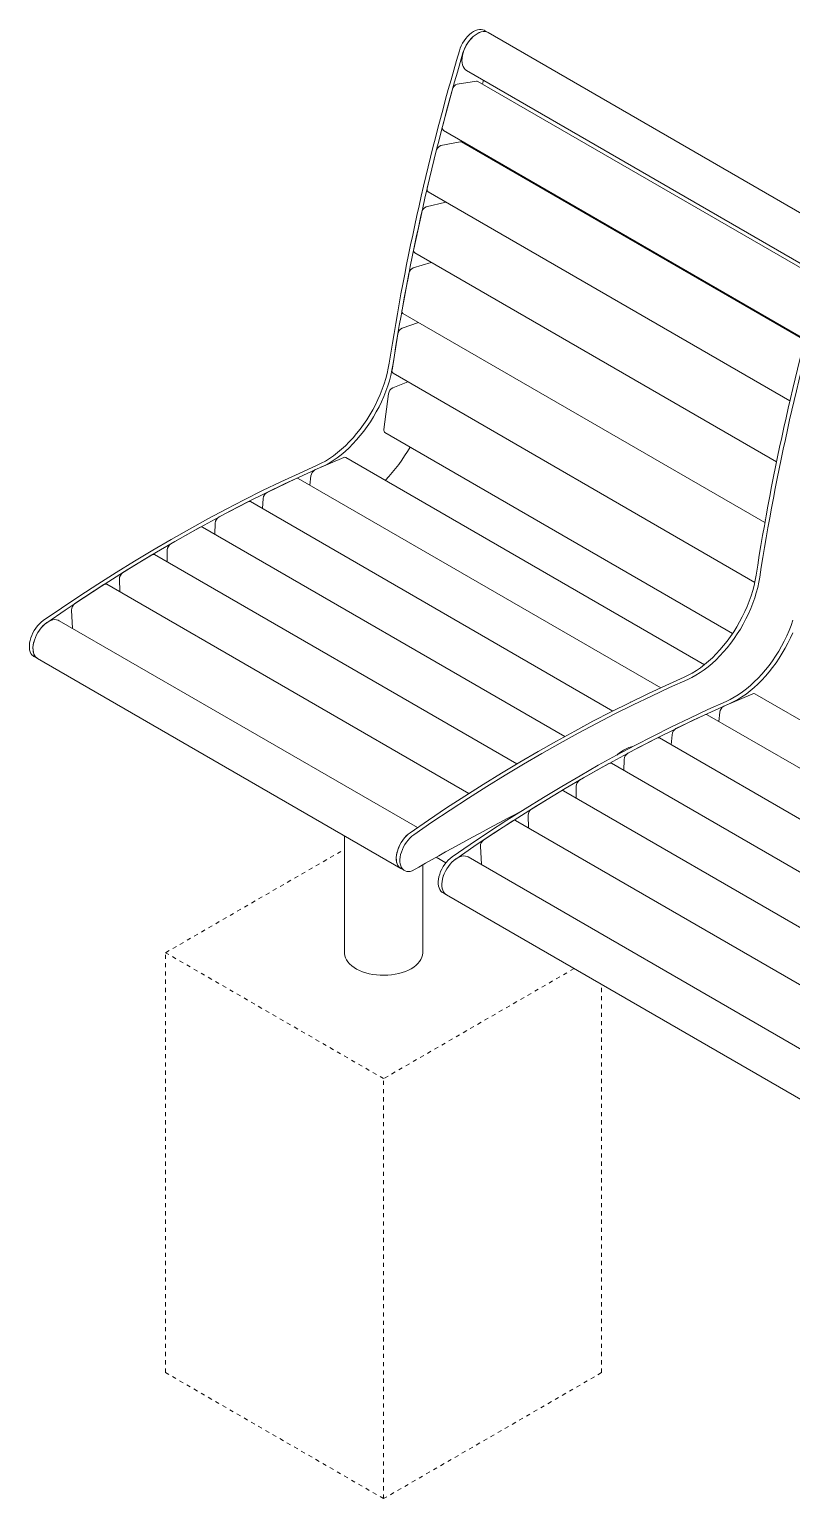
# Model space of a CAD drawing. Header units: inches. Extents: x -11 to 164, y 0 to 126.
# Drawn here: x 114.31 to 132.75, y 39.06 to 74.57 of the extents above; entities that cross this region are included whole.
import ezdxf

# ---------------------------------------------------------------- set-up
doc = ezdxf.new("R2010")
doc.units = ezdxf.units.IN
doc.linetypes.add('HIDDEN', pattern=[1.905, 1.27, -0.635])
doc.layers.add('ZANO_R', color=7, linetype='Continuous', lineweight=0)
doc.layers.add('ZANO_R_przerywana', color=250, linetype='HIDDEN', lineweight=0)

msp = doc.modelspace()

# ---------------------------------------------------------------- linework, layer by layer
at = {"layer": 'ZANO_R'}
for p, q in [((125.41335, 74.49942), (125.32544, 74.55016)), ((134.17415, 69.43837), (125.41182, 74.49676)), ((124.88474, 73.58373), (133.49941, 68.61059)), ((125.12539, 73.32278), (124.66364, 73.2533)), ((133.47257, 68.5172), (125.15706, 73.31763)), ((125.29644, 73.34606), (125.27161, 73.25151)), ((124.5507, 73.12809), (124.30688, 72.2256)), ((124.32718, 72.13033), (133.07873, 67.07817)), ((124.73436, 71.85868), (124.2664, 71.76502)), ((133.07396, 67.05987), (124.76923, 71.85409)), ((124.91487, 71.79106), (124.91065, 71.77245)), ((124.15555, 71.63604), (123.93721, 70.73802)), ((123.91129, 70.28438), (124.38354, 70.40178)), ((123.95862, 70.64708), (132.71181, 65.59397)), ((123.61014, 69.25961), (123.80267, 70.15184)), ((123.59881, 68.81356), (124.03265, 68.94198)), ((123.63253, 69.17296), (132.38734, 64.11891)), ((123.32615, 67.79252), (123.4926, 68.67764)), ((123.32944, 67.35473), (123.72836, 67.49137)), ((123.34941, 67.71014), (132.10579, 62.65518)), ((123.08567, 66.33893), (123.22578, 67.21564)), ((123.10966, 66.26077), (131.86202, 61.20814)), ((123.0026, 65.76797), (122.88904, 64.90097)), ((123.47042, 66.0525), (123.10355, 65.91004)), ((132.72803, 65.66319), (132.72742, 65.66058)), ((132.59408, 65.0796), (132.5935, 65.077)), ((122.91364, 64.82699), (131.3243, 59.97162)), ((121.91767, 64.22624), (121.21996, 63.92529)), ((130.64494, 59.21821), (121.96881, 64.22683)), ((132.40096, 64.18477), (132.40043, 64.18219)), ((120.76211, 63.71752), (120.06152, 63.38394)), ((129.58523, 58.65761), (120.81659, 63.71964)), ((121.09868, 63.55679), (121.12172, 63.7806)), ((132.28393, 63.60539), (132.28342, 63.60281)), ((119.94851, 62.99218), (119.96628, 63.23668)), ((119.60213, 63.15495), (118.89971, 62.78922)), ((128.42726, 58.0975), (119.65998, 63.15874)), ((118.43945, 62.53936), (117.73622, 62.14201)), ((127.26658, 57.48453), (118.50067, 62.54498)), ((118.7966, 62.37414), (118.8076, 62.63962)), ((132.11698, 62.71769), (132.11652, 62.71512)), ((117.27577, 61.87164), (116.57278, 61.44327)), ((126.10489, 56.8196), (117.34037, 61.87925)), ((117.64476, 61.70352), (117.64738, 61.9903)), ((132.01703, 62.14336), (132.0166, 62.1408)), ((116.11282, 61.15279), (115.41109, 60.69403)), ((124.94389, 56.10369), (116.18079, 61.16252)), ((116.49486, 60.98121), (116.48734, 61.28966)), ((115.35548, 60.09546), (115.32919, 60.53874)), ((123.69907, 55.27881), (115.03275, 60.28177)), ((114.41776, 59.41949), (114.50567, 59.36874)), ((114.50567, 59.36874), (123.29649, 54.29391)), ((129.55497, 58.64363), (129.55293, 58.64269)), ((130.01078, 58.85046), (130.00875, 58.84955)), ((128.85235, 58.3091), (128.85031, 58.3081)), ((131.81087, 58.51502), (131.11315, 58.21407)), ((140.53813, 53.50699), (131.862, 58.51561)), ((128.39499, 58.08115), (128.39295, 58.08012)), ((130.6553, 58.0063), (129.95472, 57.67272)), ((139.47843, 52.94639), (130.70979, 58.00842)), ((130.99188, 57.84557), (131.01492, 58.06938)), ((127.69053, 57.71438), (127.68849, 57.71329)), ((127.23232, 57.46565), (127.23027, 57.46452)), ((129.49532, 57.44373), (128.7929, 57.078)), ((138.32046, 52.38628), (129.55317, 57.44753)), ((129.84171, 57.28096), (129.85947, 57.52546)), ((126.52705, 57.06718), (126.525, 57.06599)), ((128.33264, 56.82814), (127.62941, 56.43079)), ((137.15978, 51.77331), (128.39386, 56.83376)), ((128.68979, 56.66292), (128.70079, 56.9284)), ((126.06864, 56.79803), (126.0666, 56.79681)), ((125.3636, 56.36844), (125.36156, 56.36716)), ((127.16897, 56.16042), (126.46597, 55.73205)), ((135.99808, 51.10838), (127.23356, 56.16803)), ((127.53796, 55.9923), (127.54058, 56.27908)), ((124.90569, 56.07926), (124.90365, 56.07796)), ((124.20192, 55.61919), (124.19988, 55.61783)), ((126.00602, 55.44157), (125.30429, 54.98281)), ((134.83708, 50.39247), (126.07398, 55.4513)), ((126.38806, 55.26999), (126.38054, 55.57844)), ((121.93434, 55.08026), (121.93434, 52.25617)), ((125.24867, 54.38424), (125.22238, 54.82752)), ((123.82651, 52.25617), (123.82651, 54.37948)), ((124.15577, 54.56483), (124.38853, 54.43046)), ((133.59226, 49.56759), (124.92594, 54.57055)), ((123.29649, 54.29391), (123.3844, 54.24316)), ((124.31096, 53.70827), (124.39886, 53.65752)), ((124.39886, 53.65752), (133.18969, 48.58269))]:
    msp.add_line(p, q, dxfattribs=at)
at = {"layer": 'ZANO_R', "flags": 128}
for points in [[(124.71335, 74.05449), (124.73469, 74.11742), (124.76154, 74.17991), (124.79344, 74.24089), (124.82986, 74.29934), (124.87017, 74.35426), (124.9137, 74.40474), (124.9597, 74.44991), (125.00742, 74.48901), (125.05602, 74.52138), (125.1047, 74.54647), (125.15263, 74.56386), (125.199, 74.57326), (125.24303, 74.5745), (125.28396, 74.56757), (125.32112, 74.55258), (125.32544, 74.55016)], [(124.88474, 73.58373), (124.85343, 73.60672), (124.82619, 73.63769), (124.80446, 73.67554), (124.78862, 73.71964), (124.77892, 73.76922), (124.77555, 73.82344), (124.77855, 73.88136), (124.78788, 73.94201), (124.80338, 74.00434), (124.82478, 74.06728), (124.85171, 74.12976), (124.88371, 74.19071), (124.92025, 74.24908), (124.96068, 74.30388), (125.00433, 74.35417), (125.05044, 74.39908), (125.09822, 74.43786), (125.14686, 74.46984), (125.19552, 74.49446), (125.24338, 74.51131), (125.2896, 74.52011), (125.33341, 74.52069), (125.37405, 74.51305), (125.41083, 74.49732), (125.41182, 74.49676)], [(124.80125, 74.00374), (124.8226, 74.06668), (124.84945, 74.12916), (124.88135, 74.19014), (124.91776, 74.24859), (124.95808, 74.30351), (125.0016, 74.35399), (125.04761, 74.39916), (125.09532, 74.43826), (125.14393, 74.47063), (125.19261, 74.49572), (125.24054, 74.51311), (125.28691, 74.52251), (125.33093, 74.52375), (125.37187, 74.51682), (125.40903, 74.50183), (125.44031, 74.48031)], [(121.27515, 64.03931), (121.37348, 64.08609), (121.47217, 64.14018), (121.57082, 64.20136), (121.66905, 64.26939), (121.76648, 64.34401), (121.86272, 64.42493), (121.95741, 64.51182), (122.05017, 64.60437), (122.14065, 64.70219), (122.22849, 64.80492), (122.31335, 64.91216), (122.3949, 65.02348), (122.47282, 65.13845), (122.54681, 65.25663), (122.61658, 65.37755), (122.68186, 65.50074), (122.74239, 65.62574), (122.79795, 65.75204), (122.84831, 65.87916), (122.89327, 66.0066), (122.93267, 66.13387), (122.96635, 66.26046), (122.99418, 66.3859), (123.01604, 66.50969)], [(123.10395, 66.45894), (123.08209, 66.33515), (123.05426, 66.20972), (123.02058, 66.08312), (122.98118, 65.95585), (122.93622, 65.82841), (122.88586, 65.70129), (122.8303, 65.57499), (122.76977, 65.45), (122.70449, 65.3268), (122.63471, 65.20588), (122.56072, 65.0877), (122.4828, 64.97273), (122.40125, 64.86141), (122.3164, 64.75417), (122.22856, 64.65145), (122.13808, 64.55362), (122.04532, 64.46108), (121.95063, 64.37418), (121.85438, 64.29326), (121.75696, 64.21864), (121.65873, 64.15061), (121.56008, 64.08943), (121.46139, 64.03535), (121.36305, 63.98856)], [(114.64401, 60.28274), (115.08508, 60.58482), (115.5267, 60.87977), (115.96877, 61.16753), (116.41122, 61.44805), (116.85393, 61.72126), (117.29682, 61.9871), (117.73979, 62.24551), (118.18275, 62.49645), (118.6256, 62.73986), (119.06824, 62.97568), (119.5106, 63.20386), (119.95255, 63.42436), (120.39403, 63.63714), (120.83492, 63.84213), (121.27515, 64.03931)], [(114.73192, 60.23199), (115.17299, 60.53407), (115.61461, 60.82902), (116.05668, 61.11678), (116.49913, 61.3973), (116.94184, 61.67051), (117.38473, 61.93635), (117.8277, 62.19477), (118.27066, 62.4457), (118.71351, 62.68911), (119.15615, 62.92493), (119.5985, 63.15311), (120.04046, 63.37362), (120.48194, 63.58639), (120.92283, 63.79138), (121.36305, 63.98856)], [(130.15388, 58.91372), (130.25222, 58.96051), (130.3509, 59.0146), (130.44955, 59.07578), (130.54778, 59.14381), (130.64521, 59.21843), (130.74145, 59.29934), (130.83614, 59.38624), (130.92891, 59.47878), (131.01938, 59.57661), (131.10722, 59.67934), (131.19208, 59.78657), (131.27363, 59.89789), (131.35155, 60.01286), (131.42554, 60.13104), (131.49531, 60.25196), (131.56059, 60.37516), (131.62113, 60.50015), (131.67668, 60.62646), (131.72704, 60.75357), (131.77201, 60.88101), (131.81141, 61.00828), (131.84509, 61.13488), (131.87291, 61.26032), (131.89478, 61.3841)], [(131.98269, 61.33336), (131.96082, 61.20957), (131.93299, 61.08413), (131.89931, 60.95753), (131.85992, 60.83027), (131.81495, 60.70283), (131.76459, 60.57571), (131.70903, 60.44941), (131.6485, 60.32441), (131.58322, 60.20122), (131.51345, 60.08029), (131.43946, 59.96212), (131.36154, 59.84714), (131.27999, 59.73582), (131.19513, 59.62859), (131.10729, 59.52586), (131.01681, 59.42803), (130.92405, 59.33549), (130.82936, 59.24859), (130.73312, 59.16768), (130.63569, 59.09306), (130.53746, 59.02503), (130.43881, 58.96385), (130.34013, 58.90976), (130.24179, 58.86298)], [(114.41776, 59.41949), (114.40055, 59.43082), (114.3714, 59.45795), (114.34738, 59.492), (114.32888, 59.53241), (114.31622, 59.5785), (114.30959, 59.62952), (114.30912, 59.68461), (114.31481, 59.74288), (114.32656, 59.80334), (114.34419, 59.86501), (114.36739, 59.92686), (114.39579, 59.98787), (114.42891, 60.04703), (114.46621, 60.10335), (114.50707, 60.15592), (114.55081, 60.20385), (114.59671, 60.24636), (114.64401, 60.28274)], [(114.40559, 59.52075), (114.39801, 59.57199), (114.39678, 59.62756), (114.40192, 59.68651), (114.41335, 59.74784), (114.43086, 59.8105), (114.45417, 59.8734), (114.48286, 59.93549), (114.51645, 59.99568), (114.55437, 60.05296), (114.59597, 60.10635), (114.64053, 60.15492), (114.68729, 60.19786), (114.73545, 60.23442), (114.78419, 60.26397), (114.83267, 60.28603), (114.88007, 60.30019), (114.92557, 60.30624), (114.9684, 60.30405), (115.00781, 60.29367), (115.03275, 60.28177)], [(114.50567, 59.36874), (114.48846, 59.38007), (114.45931, 59.4072), (114.43529, 59.44125), (114.41679, 59.48166), (114.40413, 59.52776), (114.3975, 59.57877), (114.39703, 59.63387), (114.40272, 59.69213), (114.41447, 59.75259), (114.4321, 59.81426), (114.4553, 59.87611), (114.4837, 59.93712), (114.51682, 59.99628), (114.55412, 60.05261), (114.59497, 60.10517), (114.63872, 60.1531), (114.68462, 60.19561), (114.73192, 60.23199)], [(131.16834, 58.32809), (131.26668, 58.37487), (131.36537, 58.42896), (131.46401, 58.49014), (131.56224, 58.55817), (131.65967, 58.63279), (131.75592, 58.71371), (131.8506, 58.8006), (131.94337, 58.89315), (132.03384, 58.99097), (132.12168, 59.0937), (132.20654, 59.20094), (132.28809, 59.31226), (132.36601, 59.42723), (132.44, 59.54541), (132.50977, 59.66633), (132.57505, 59.78953), (132.63559, 59.91452), (132.69114, 60.04082), (132.7415, 60.16794), (132.78647, 60.29538)], [(132.77905, 59.99007), (132.7235, 59.86377), (132.66296, 59.73878), (132.59768, 59.61558), (132.52791, 59.49466), (132.45392, 59.37648), (132.376, 59.26151), (132.29445, 59.15019), (132.20959, 59.04295), (132.12175, 58.94023), (132.03127, 58.8424), (131.93851, 58.74986), (131.84382, 58.66296), (131.74758, 58.58204), (131.65015, 58.50742), (131.55192, 58.43939), (131.45327, 58.37821), (131.35459, 58.32413), (131.25625, 58.27734)], [(123.52275, 55.15715), (123.96381, 55.45923), (124.40543, 55.75418), (124.84751, 56.04195), (125.28995, 56.32247), (125.73266, 56.59567), (126.17555, 56.86151), (126.61852, 57.11993), (127.06148, 57.37087), (127.50433, 57.61427), (127.94698, 57.85009), (128.38933, 58.07828), (128.83129, 58.29878), (129.27276, 58.51155), (129.71366, 58.71655), (130.15388, 58.91372)], [(123.61065, 55.1064), (124.05172, 55.40848), (124.49334, 55.70344), (124.93542, 55.9912), (125.37786, 56.27172), (125.82057, 56.54493), (126.26346, 56.81077), (126.70643, 57.06918), (127.14939, 57.32012), (127.59224, 57.56352), (128.03489, 57.79934), (128.47724, 58.02753), (128.9192, 58.24803), (129.36067, 58.4608), (129.80157, 58.6658), (130.24179, 58.86298)], [(124.53721, 54.57152), (124.97827, 54.8736), (125.41989, 55.16855), (125.86197, 55.45631), (126.30441, 55.73683), (126.74713, 56.01004), (127.19001, 56.27588), (127.63299, 56.53429), (128.07594, 56.78523), (128.51879, 57.02864), (128.96144, 57.26446), (129.40379, 57.49264), (129.84575, 57.71314), (130.28722, 57.92592), (130.72812, 58.13091), (131.16834, 58.32809)], [(124.62511, 54.52077), (125.06618, 54.82285), (125.5078, 55.1178), (125.94988, 55.40557), (126.39232, 55.68608), (126.83503, 55.95929), (127.27792, 56.22513), (127.72089, 56.48355), (128.16385, 56.73448), (128.6067, 56.97789), (129.04935, 57.21371), (129.4917, 57.44189), (129.93366, 57.6624), (130.37513, 57.87517), (130.81603, 58.08016), (131.25625, 58.27734)], [(128.92606, 57.24589), (128.87693, 57.23546), (128.81284, 57.21491), (128.74766, 57.18639), (128.68203, 57.1502), (128.61657, 57.10666), (128.55191, 57.0562), (128.52232, 57.03055)], [(123.19642, 54.44591), (123.18883, 54.49715), (123.1876, 54.55272), (123.19275, 54.61168), (123.20417, 54.67301), (123.22169, 54.73566), (123.24499, 54.79857), (123.27369, 54.86065), (123.30728, 54.92085), (123.3452, 54.97813), (123.38679, 55.03151), (123.43135, 55.08009), (123.47811, 55.12302), (123.52275, 55.15715)], [(123.29649, 54.29391), (123.27929, 54.30523), (123.25014, 54.33237), (123.22611, 54.36642), (123.20762, 54.40683), (123.19495, 54.45292), (123.18833, 54.50393), (123.18786, 54.55903), (123.19354, 54.61729), (123.2053, 54.67776), (123.22292, 54.73943), (123.24612, 54.80128), (123.27452, 54.86229), (123.30764, 54.92144), (123.34494, 54.97777), (123.3858, 55.03034), (123.42954, 55.07827), (123.47544, 55.12078), (123.52275, 55.15715)], [(123.57051, 54.23395), (123.52434, 54.22226), (123.48022, 54.21847), (123.43888, 54.22265), (123.40099, 54.23472), (123.3672, 54.25449), (123.33804, 54.28162), (123.31402, 54.31567), (123.29552, 54.35608), (123.28286, 54.40217), (123.27624, 54.45319), (123.27576, 54.50828), (123.28145, 54.56654), (123.29321, 54.62701), (123.31083, 54.68868), (123.33403, 54.75053), (123.36243, 54.81154), (123.39555, 54.8707), (123.43285, 54.92702), (123.47371, 54.97959), (123.51745, 55.02752), (123.56335, 55.07003), (123.61065, 55.1064)], [(124.31096, 53.70827), (124.29375, 53.7196), (124.2646, 53.74673), (124.24057, 53.78078), (124.22208, 53.82119), (124.20941, 53.86728), (124.20279, 53.9183), (124.20232, 53.97339), (124.20801, 54.03166), (124.21976, 54.09212), (124.23738, 54.15379), (124.26058, 54.21564), (124.28898, 54.27665), (124.3221, 54.33581), (124.3594, 54.39214), (124.40026, 54.4447), (124.444, 54.49263), (124.4899, 54.53514), (124.53721, 54.57152)], [(124.29879, 53.80953), (124.2912, 53.86077), (124.28997, 53.91634), (124.29511, 53.97529), (124.30654, 54.03662), (124.32406, 54.09928), (124.34736, 54.16218), (124.37605, 54.22427), (124.40965, 54.28446), (124.44757, 54.34174), (124.48916, 54.39513), (124.53372, 54.4437), (124.58048, 54.48664), (124.62864, 54.5232), (124.67738, 54.55275), (124.72587, 54.57481), (124.77327, 54.58897), (124.81877, 54.59502), (124.86159, 54.59283), (124.90101, 54.58245), (124.92594, 54.57055)], [(124.39886, 53.65752), (124.38166, 53.66885), (124.3525, 53.69598), (124.32848, 53.73004), (124.30998, 53.77044), (124.29732, 53.81654), (124.2907, 53.86755), (124.29023, 53.92265), (124.29591, 53.98091), (124.30767, 54.04138), (124.32529, 54.10304), (124.34849, 54.16489), (124.37689, 54.2259), (124.41001, 54.28506), (124.44731, 54.34139), (124.48817, 54.39395), (124.53191, 54.44188), (124.57781, 54.48439), (124.62511, 54.52077)], [(121.93434, 52.25617), (121.93496, 52.23637), (121.94268, 52.18379), (121.95916, 52.13188), (121.98424, 52.08113), (122.01769, 52.03202), (122.05919, 51.98499), (122.10836, 51.9405), (122.16474, 51.89896), (122.2278, 51.86075), (122.29696, 51.82624), (122.37156, 51.79574), (122.45091, 51.76953), (122.53427, 51.74788), (122.62087, 51.73096), (122.70989, 51.71895), (122.8005, 51.71196), (122.89185, 51.71005), (122.9831, 51.71323), (123.0734, 51.72149), (123.16189, 51.73474), (123.24775, 51.75285), (123.33018, 51.77567), (123.40841, 51.80297), (123.48172, 51.8345), (123.5494, 51.86997)], [(123.5494, 51.86997), (123.61085, 51.90905), (123.66547, 51.95137), (123.71276, 51.99653), (123.75229, 52.04412), (123.78367, 52.09368), (123.80662, 52.14477), (123.82092, 52.19689), (123.82644, 52.24957), (123.82651, 52.25617)]]:
    msp.add_lwpolyline(points, dxfattribs=at)
at = {"layer": 'ZANO_R'}
for centre, radius, start, end in [((180.42784, 57.55746), 58.10556, 163.50601, 171.1372363), ((180.51574, 57.50672), 58.10556, 163.50601, 171.1372363), ((124.71631, 73.09226), 0.16944, 108.112061, 167.793397), ((125.13415, 73.27661), 0.04699, 60.811274, 100.742829), ((124.3818, 72.19177), 0.08221, 155.702102, 228.357454), ((124.32578, 71.60186), 0.17363, 109.996131, 168.645612), ((124.74593, 71.81175), 0.04833, 61.175442, 103.840226), ((124.01027, 70.70723), 0.07929, 157.148541, 229.344381), ((123.97716, 70.11962), 0.17744, 111.791941, 169.540775), ((123.68133, 69.23179), 0.07644, 158.656528, 230.324486), ((189.30657, 52.43188), 58.10556, 163.50601, 171.1372363), ((123.67094, 68.64774), 0.18083, 113.506325, 170.48098), ((189.39448, 52.38113), 58.10556, 163.50601, 171.1372363), ((123.39549, 67.76762), 0.07367, 160.243554, 231.281807), ((123.40753, 67.18836), 0.18378, 115.144295, 171.465704), ((123.15322, 66.3169), 0.07105, 161.937199, 232.189145), ((123.18727, 65.74365), 0.18626, 116.709207, 172.496398), ((122.95874, 64.88307), 0.07197, 165.597585, 231.187649), ((119.96296, 66.50554), 4.09493, 316.291229, 330.303673), ((121.94381, 64.17751), 0.05529, 63.120848, 118.206375), ((120.79131, 63.66815), 0.05736, 63.841874, 120.602842), ((121.30868, 63.75936), 0.18816, 118.131997, 173.520143), ((120.15511, 63.21898), 0.18965, 119.567136, 174.643409), ((119.63446, 63.10495), 0.05954, 64.618002, 122.882422), ((118.47497, 62.4887), 0.06187, 65.454718, 125.039157), ((118.9977, 62.62573), 0.19061, 120.93895, 175.81833), ((117.31413, 61.82396), 0.0612, 64.611282, 128.812879), ((117.83817, 61.98045), 0.19104, 122.252838, 177.044968), ((116.67818, 61.28409), 0.19091, 123.509549, 178.32755), ((116.15438, 61.10476), 0.06351, 65.430034, 130.866039), ((115.51944, 60.53764), 0.19025, 124.713492, 179.666245), ((114.62521, 59.55639), 0.22249, 189.219418, 237.501801), ((131.837, 58.46629), 0.05529, 63.120848, 118.206375), ((130.6845, 57.95693), 0.05736, 63.841874, 120.602842), ((131.20187, 58.04814), 0.18816, 118.131997, 173.520143), ((130.0483, 57.50776), 0.18965, 119.567136, 174.643409), ((129.52765, 57.39373), 0.05954, 64.618002, 122.882422), ((128.36816, 56.77748), 0.06187, 65.454718, 125.039157), ((128.8909, 56.91451), 0.19061, 120.93895, 175.81833), ((127.20732, 56.11274), 0.0612, 64.611282, 128.812879), ((127.73136, 56.26923), 0.19104, 122.252838, 177.044968), ((162.15876, -13.32163), 77.7998, 117.5426744, 119.7353309), ((126.04757, 55.39354), 0.06351, 65.430034, 130.866039), ((126.57137, 55.57287), 0.19091, 123.509549, 178.32755), ((125.41263, 54.82642), 0.19025, 124.713492, 179.666245), ((123.41603, 54.48156), 0.22249, 189.219418, 237.501801), ((124.5184, 53.84517), 0.22249, 189.219418, 237.501801)]:
    msp.add_arc(centre, radius, start, end, dxfattribs=at)
at = {"layer": 'ZANO_R_przerywana', "ltscale": 0.05}
for p, q in [((117.60593, 52.25617), (121.93434, 54.75491)), ((117.60593, 42.10485), (117.60593, 52.25617)), ((122.88042, 49.21127), (117.60593, 52.25617)), ((127.49063, 51.87268), (122.88042, 49.21127)), ((128.15492, 42.10485), (128.15492, 51.4892)), ((122.88042, 39.05995), (122.88042, 49.21127)), ((122.88042, 39.05995), (117.60593, 42.10485)), ((128.15492, 42.10485), (122.88042, 39.05995))]:
    msp.add_line(p, q, dxfattribs=at)

doc.saveas('drawing.dxf')
